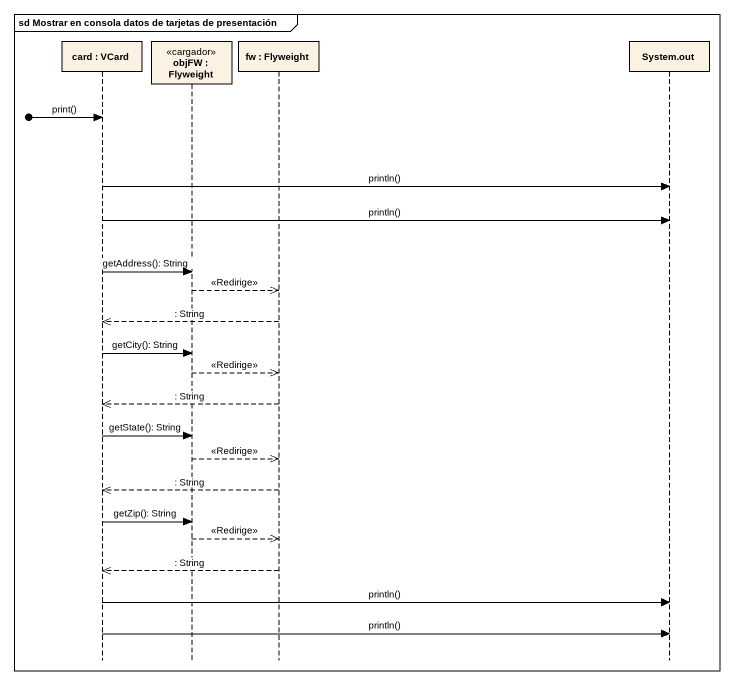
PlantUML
@startuml
mainframe sd Mostrar en consola datos de tarjetas de presentación
hide footbox
participant "card : VCard" as card_
participant "objFW : Flyweight" as objFW <<cargador>>
participant "fw : Flyweight" as fw
participant "System.out" as System_out

[o-> card_ : print()
card_ -> System_out : println()
card_ -> System_out : println()
card_ -> objFW : getAddress(): String
objFW -->> fw : <<Redirige>>
fw -->> card_ : : String
card_ -> objFW : getCity(): String
objFW -->> fw : <<Redirige>>
fw -->> card_ : : String
card_ -> objFW : getState(): String
objFW -->> fw : <<Redirige>>
fw -->> card_ : : String
card_ -> objFW : getZip(): String
objFW -->> fw : <<Redirige>>
fw -->> card_ : : String
card_ -> System_out : println()
card_ -> System_out : println()
@enduml
